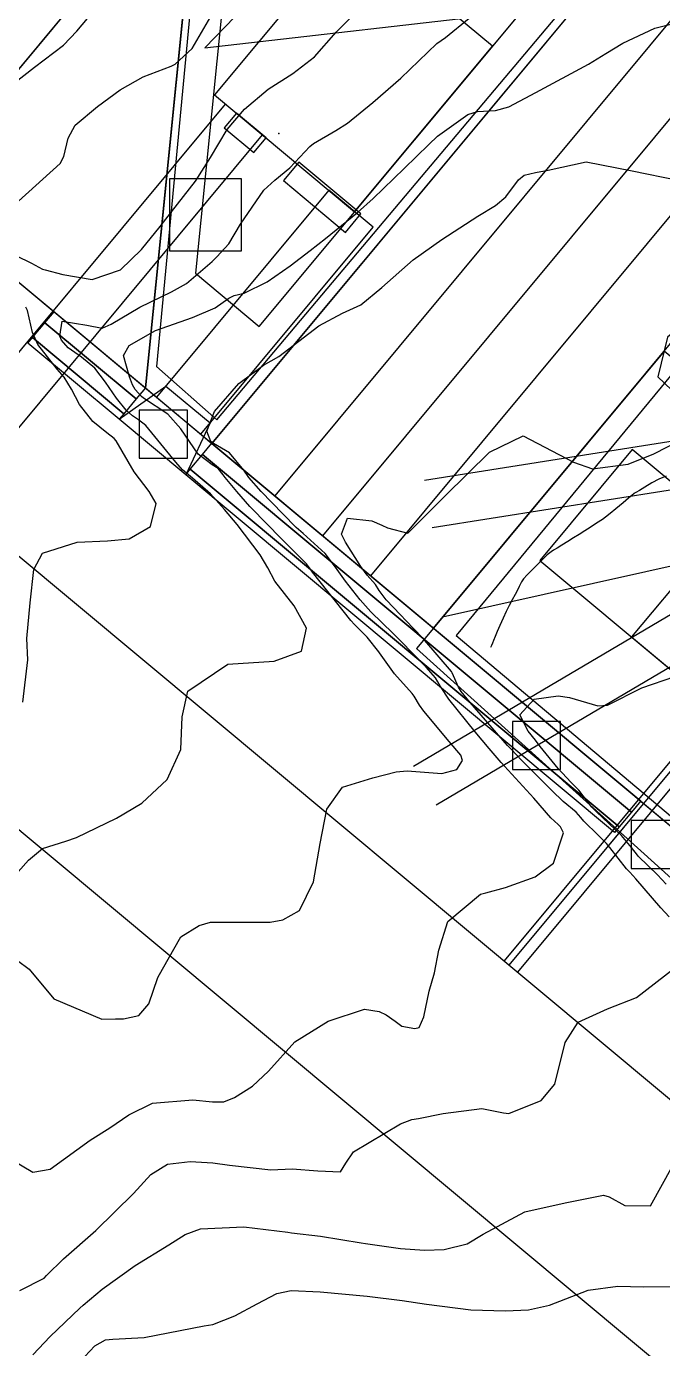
# Model space of a CAD drawing. Header units: feet. Extents: x 1318179 to 1318934, y 422471 to 423299.
# Drawn here: x 1318347 to 1318479.4, y 422813.9 to 423088.7 of the extents above; entities that cross this region are included whole.
import ezdxf

# ---------------------------------------------------------------- set-up
doc = ezdxf.new("R2010")
doc.units = ezdxf.units.FT
for name, color, linetype in [('A-BLDG-OTLN', 3, 'CONTINUOUS'), ('C-DRNG-AREA', 150, 'CONTINUOUS'), ('C-LOD', 30, 'CONTINUOUS'), ('C-MISC', 7, 'CONTINUOUS'), ('C-PROP', 6, 'CONTINUOUS'), ('C-PVMT', 8, 'CONTINUOUS'), ('C-SWM', 92, 'CONTINUOUS'), ('C-TOPO-MAJR', 32, 'CONTINUOUS'), ('C-TOPO-SPOT', 7, 'CONTINUOUS'), ('C-UTIL', 4, 'CONTINUOUS'), ('L-PLNT-TREE', 90, 'CONTINUOUS'), ('V-PROP-LINE', 7, 'CONTINUOUS')]:
    doc.layers.add(name, color=color, linetype=linetype)

msp = doc.modelspace()

# ---------------------------------------------------------------- linework, layer by layer
at = {"layer": 'A-BLDG-OTLN'}
for points in [[(1318386.13, 423074.53), (1318415.28, 423050.23), (1318443.96, 423084.63), (1318414.8, 423108.93), (1318386.13, 423074.53)], [(1318472.95, 422961.81), (1318536.3, 422909.02), (1318549.5, 422924.86), (1318486.15, 422977.65), (1318472.95, 422961.81)]]:
    msp.add_lwpolyline(points, close=True, dxfattribs=at)
at = {"layer": 'C-DRNG-AREA'}
for points in [[(1318371.77, 423013.6), (1318385.61, 423002.06), (1318479.06, 423114.19), (1318389.37, 423188.93), (1318371.77, 423013.6)], [(1318431.7, 422963.65), (1318604.41, 422819.71), (1318594.46, 422925.63), (1318479.72, 423021.26), (1318431.7, 422963.65)]]:
    msp.add_lwpolyline(points, close=True, dxfattribs=at)
at = {"layer": 'C-LOD'}
for points in [[(1318450.78, 423091.94), (1318417.31, 423118.61), (1318384.11, 423084.32), (1318450.78, 423091.94)], [(1318478.42, 423015.91), (1318517.4, 422978.79), (1318531.23, 422967.27), (1318586.65, 422989.59), (1318587, 422991.04), (1318587.95, 422994.93), (1318588.66, 422997.84), (1318518.55, 423055.36), (1318480.43, 423024.17), (1318478.42, 423015.91)], [(1318428.18, 422959.42), (1318485.48, 422907.76), (1318499.31, 422896.24), (1318600.89, 422815.49), (1318601.85, 422816.64), (1318606.33, 422822.02), (1318549.5, 422924.86), (1318486.15, 422977.65), (1318433.62, 422965.95), (1318431.7, 422963.65), (1318428.18, 422959.42)]]:
    msp.add_lwpolyline(points, close=True, dxfattribs=at)
at = {"layer": 'C-MISC'}
for points in [[(1318221.83, 423081.62), (1318914.27, 422504.54)], [(1318193.83, 423048.02), (1318886.27, 422470.94)]]:
    msp.add_lwpolyline(points, dxfattribs=at)
for points in [[(1318350.84, 423027.13), (1318369.85, 423011.29), (1318367.29, 423008.22), (1318348.28, 423024.06), (1318350.84, 423027.13)], [(1318383.67, 422999.77), (1318472.91, 422925.4), (1318470.34, 422922.33), (1318381.11, 422996.7), (1318383.67, 422999.77)]]:
    msp.add_lwpolyline(points, close=True, dxfattribs=at)
at = {"layer": 'C-PROP'}
for points in [[(1318390.98, 423204.99), (1318205.86, 423151.87), (1318371.77, 423013.6), (1318390.98, 423204.99)], [(1318374.09, 423018.03), (1318386.66, 423006.95), (1318474.77, 423111.61), (1318389.78, 423183.95), (1318374.09, 423018.03)], [(1318382.2, 423037.45), (1318395.47, 423026.39), (1318460.11, 423103.94), (1318394.38, 423158.72), (1318382.2, 423037.45)], [(1318450.78, 423091.94), (1318417.31, 423118.61), (1318384.11, 423084.32), (1318450.78, 423091.94)], [(1318436.46, 422962.1), (1318601.27, 422823.6), (1318589.52, 422926.39), (1318481.36, 423016.54), (1318436.46, 422962.1)], [(1318453.86, 422977.73), (1318592.37, 422862.28), (1318588.39, 422904.65), (1318473.06, 423000.77), (1318453.86, 422977.73)]]:
    msp.add_lwpolyline(points, close=True, dxfattribs=at)
for points in [[(1318408.66, 422982.85), (1318512.34, 423107.26), (1318519.07, 423114.57), (1318526.5, 423121.17), (1318534.55, 423127.01), (1318543.13, 423132.01), (1318552.17, 423136.14), (1318561.58, 423139.36), (1318585.32, 423146.17), (1318597.57, 423148.87), (1318610.05, 423150.01), (1318622.59, 423149.58), (1318634.96, 423147.59), (1318647, 423144.06), (1318658.49, 423139.05), (1318669.27, 423132.65), (1318679.17, 423124.94), (1318688.02, 423116.06), (1318695.69, 423106.14), (1318702.06, 423095.34), (1318707.03, 423083.83), (1318710.51, 423071.79), (1318712.47, 423059.4), (1318734.38, 422826.1)], [(1318489.77, 423127.04), (1318385.61, 423002.06), (1318385.61, 423002.06), (1318431.7, 422963.65), (1318534.91, 423087.48), (1318540.12, 423093.14)]]:
    msp.add_lwpolyline(points, dxfattribs=at)
at = {"layer": 'C-PVMT'}
msp.add_lwpolyline([(1318502.56, 423115.83), (1318398.67, 422991.18), (1318398.67, 422991.18), (1318418.64, 422974.53), (1318522.12, 423098.69)], dxfattribs=at)
for points in [[(1318388.16, 423067.63), (1318394.3, 423062.51), (1318396.86, 423065.58), (1318390.72, 423070.7), (1318388.16, 423067.63)], [(1318403.71, 423060.52), (1318400.51, 423056.68), (1318413.42, 423045.92), (1318416.62, 423049.76), (1318403.71, 423060.52)], [(1318374.07, 423011.68), (1318383.29, 423003.99), (1318419.14, 423047.01), (1318409.92, 423054.7), (1318374.07, 423011.68)], [(1318352.76, 423029.44), (1318371.77, 423013.6), (1318369.85, 423011.29), (1318350.84, 423027.13), (1318352.76, 423029.44)], [(1318348.28, 423024.06), (1318367.29, 423008.22), (1318366.32, 423007.07), (1318347.32, 423022.91), (1318348.28, 423024.06)], [(1318380.15, 422995.54), (1318366.32, 423007.07), (1318375.99, 423013.98), (1318385.21, 423006.3), (1318380.15, 422995.54)], [(1318385.59, 423002.07), (1318474.83, 422927.71), (1318472.91, 422925.4), (1318383.67, 422999.77), (1318385.59, 423002.07)], [(1318381.11, 422996.7), (1318470.34, 422922.33), (1318469.38, 422921.18), (1318380.15, 422995.54), (1318381.11, 422996.7)]]:
    msp.add_lwpolyline(points, close=True, dxfattribs=at)
at = {"layer": 'C-SWM'}
for points in [[(1318390.98, 423204.99), (1318205.86, 423151.87), (1318371.77, 423013.6), (1318390.98, 423204.99)], [(1318376.77, 423042.06), (1318391.77, 423042.06), (1318391.77, 423057.06), (1318376.77, 423057.06), (1318376.77, 423042.06)]]:
    msp.add_lwpolyline(points, close=True, dxfattribs=at)
at = {"layer": 'C-TOPO-MAJR'}
for points in [[(1318342.03, 423075.11), (1318348.65, 423080.29), (1318354.69, 423084.82), (1318357.52, 423087.73), (1318361.2, 423092.13)], [(1318343.66, 422911.15), (1318347.43, 422915.39), (1318350.33, 422917.84), (1318355.19, 422919.35), (1318357.43, 422920.13), (1318365.78, 422924.16), (1318370.99, 422927.26), (1318376.27, 422932.2), (1318379.11, 422938.38), (1318379.38, 422945.22), (1318380.62, 422950.54), (1318388.94, 422956.15), (1318398.57, 422956.74), (1318404.27, 422958.88), (1318405.26, 422963.65), (1318402.71, 422968.26), (1318398.72, 422973.44), (1318397.25, 422976.18), (1318395.61, 422978.9), (1318390.85, 422985.2), (1318388.25, 422988.3), (1318385.3, 422991.56), (1318381.57, 422994.83), (1318379.45, 422996.57), (1318378.06, 422998.13), (1318371.87, 423005.75), (1318370.3, 423006.96), (1318369.05, 423007.77), (1318367.77, 423008.95), (1318365.72, 423011.47), (1318363.47, 423014.79), (1318361.26, 423017.69), (1318358.48, 423019.98), (1318355.68, 423021.95), (1318354.27, 423023.52), (1318353.92, 423024.34), (1318354.47, 423027.48), (1318359.55, 423026.64), (1318362.75, 423026.03), (1318364.62, 423026.83), (1318370.57, 423030.37), (1318377.17, 423033.55), (1318380.31, 423035.27), (1318385.64, 423039.89), (1318386.66, 423040.84), (1318389.13, 423043.57), (1318391.55, 423047.66), (1318396.43, 423054.72), (1318398.7, 423056.78), (1318401.8, 423059.36), (1318405.98, 423063.75), (1318406.73, 423064.38), (1318411.41, 423067.14), (1318413.79, 423068.6), (1318419.1, 423072.95), (1318424.93, 423077.97), (1318430.53, 423083.37), (1318432.4, 423085.19), (1318434.18, 423086.43), (1318439.17, 423090.49)], [(1318344.78, 423041.15), (1318348.04, 423039.52), (1318350.35, 423038.31), (1318350.88, 423038.12), (1318354.59, 423037.18), (1318360.69, 423036.11), (1318366.58, 423038.16), (1318370.93, 423042.38), (1318374.82, 423047.13), (1318377.21, 423050.17), (1318382.19, 423056.54), (1318385.34, 423061.5), (1318388.75, 423067.3), (1318392.4, 423071.52), (1318397.32, 423075.68), (1318402.44, 423078.98), (1318406.96, 423082.44), (1318411.46, 423087.56), (1318415.26, 423091.37)], [(1318345.35, 423052.38), (1318354.02, 423060.24), (1318354.81, 423061.68), (1318355.66, 423065.53), (1318357.16, 423068.24), (1318361.78, 423072.13), (1318366.48, 423075.54), (1318371.27, 423078.28), (1318377.09, 423080.49), (1318377.95, 423080.9), (1318381.52, 423084.19), (1318385.88, 423091.67)], [(1318375.3, 422892.75), (1318379.14, 422899.48), (1318382.92, 422901.85), (1318385.34, 422902.49), (1318391.15, 422902.54), (1318397.75, 422902.5), (1318400.36, 422902.99), (1318403.83, 422904.9), (1318406.72, 422910.92), (1318408.14, 422918.89), (1318409.5, 422926), (1318412.76, 422930.6), (1318419.07, 422932.5), (1318423.93, 422933.76), (1318426.27, 422933.96), (1318433.43, 422933.43), (1318436.57, 422934.23), (1318437.78, 422936.15), (1318437.4, 422937.2), (1318435, 422940.05), (1318429.7, 422946.38), (1318428.83, 422947.64), (1318427.69, 422949.52), (1318427.28, 422950.05), (1318423.63, 422954.13), (1318420.46, 422958.51), (1318420.32, 422958.72), (1318417.9, 422961.75), (1318415.27, 422964.41), (1318414.53, 422965.23), (1318406.55, 422975.28), (1318405.94, 422976.15), (1318405.29, 422976.99), (1318403.96, 422978.33), (1318399.71, 422982.57), (1318397.22, 422985.09), (1318393.51, 422988.94), (1318390.82, 422992.04), (1318388.37, 422994.95), (1318387.97, 422995.5), (1318386.89, 422996.82), (1318385.67, 422997.6), (1318382.76, 422999.83), (1318379.1, 423005.1), (1318376.46, 423008.14), (1318371.38, 423011.49), (1318370.98, 423011.79), (1318369.61, 423013.26), (1318369.09, 423014.21), (1318368.45, 423015.92), (1318367.17, 423020.31), (1318368.35, 423022.43), (1318373.86, 423025.5), (1318381.57, 423028.23), (1318386.3, 423030.23), (1318389.14, 423032.24), (1318390.24, 423032.79), (1318392.33, 423033.29), (1318397.11, 423035.67), (1318401.91, 423038.95), (1318406.05, 423042.18), (1318409.21, 423044.67), (1318415.92, 423050.06), (1318419.17, 423053), (1318425.63, 423059.23), (1318430.73, 423064.23), (1318432.57, 423065.92), (1318438.88, 423070.44), (1318440.84, 423071.04), (1318444.61, 423071.29), (1318447.39, 423072.04), (1318453, 423074.99), (1318463.94, 423080.89), (1318467.58, 423083.1), (1318471.1, 423085.25), (1318477.81, 423088.36), (1318484.24, 423089.96)], [(1318344.27, 422852.99), (1318348.33, 422850.52), (1318351.92, 422851.17), (1318360.28, 422857.17), (1318364.38, 422859.78), (1318368.31, 422862.45), (1318373.23, 422864.91), (1318381.66, 422865.58), (1318385.7, 422865.14), (1318388.05, 422865.16), (1318390.28, 422866.03), (1318394.04, 422868.4), (1318397.39, 422871.55), (1318402.85, 422877.64), (1318409.78, 422881.96), (1318417.33, 422884.45), (1318420.43, 422883.96), (1318421.88, 422883.26), (1318423.72, 422881.93), (1318425.16, 422880.9), (1318427.84, 422880.41), (1318428.71, 422880.63), (1318429.73, 422882.81), (1318430.82, 422888.13), (1318431.95, 422891.98), (1318432.86, 422896.71), (1318434.67, 422902.67), (1318441.5, 422908.3), (1318442.62, 422908.62), (1318446.67, 422909.75), (1318452.88, 422911.9), (1318456.69, 422914.77), (1318458.8, 422921.11), (1318458.15, 422922.34), (1318457.63, 422922.82), (1318456.13, 422924.17), (1318452.57, 422928.27), (1318451.08, 422929.96), (1318446.46, 422934.91), (1318445.77, 422935.7), (1318443.33, 422938.6), (1318440.4, 422942.08), (1318434.91, 422948.89), (1318433.14, 422951.52), (1318432.64, 422952.49), (1318432.14, 422953.3), (1318430.19, 422955.55), (1318424.83, 422960.99), (1318424.62, 422961.21), (1318423.31, 422962.53), (1318418.65, 422967.02), (1318416.42, 422969.51), (1318413.37, 422973.38), (1318411.33, 422976.31), (1318409.15, 422979.14), (1318404.59, 422983.29), (1318403.16, 422984.6), (1318400.37, 422987.44), (1318395.84, 422992.07), (1318393.31, 422994.94), (1318392.26, 422996.46), (1318389.29, 423000.07), (1318385.92, 423002.02), (1318385.4, 423002.43), (1318384.55, 423004.59), (1318386.13, 423008.69), (1318391.21, 423014.49), (1318396.33, 423018.29), (1318399.52, 423020.13), (1318407.88, 423026.49), (1318412.76, 423029.13), (1318416.59, 423030.86), (1318420.94, 423034.44), (1318427.51, 423040.24), (1318433.42, 423044.42), (1318440.92, 423049.27), (1318444.59, 423051.48), (1318446.8, 423053.33), (1318449.38, 423056.83), (1318450.55, 423057.83), (1318452.92, 423058.37), (1318455.59, 423058.86), (1318463.51, 423060.58), (1318473.09, 423058.73), (1318482.58, 423056.78)], [(1318346.23, 422948.22), (1318347.31, 422957.02), (1318347.11, 422961.48), (1318347.81, 422968.93), (1318348.52, 422975.86), (1318350.38, 422979.26), (1318357.53, 422981.53), (1318363.86, 422981.76), (1318368.4, 422982.22), (1318372.81, 422984.75), (1318374.01, 422989.57), (1318372.52, 422992.03), (1318369.45, 422996.11), (1318365.7, 423002.57), (1318365.28, 423003.06), (1318363.74, 423004.26), (1318360.85, 423006.57), (1318358.06, 423010.13), (1318356.39, 423013.36), (1318354.89, 423015.8), (1318353.42, 423017.46), (1318349.4, 423022.61), (1318348.26, 423025.09), (1318347.2, 423029.69), (1318346.88, 423030.36)], [(1318480.76, 422903.62), (1318479.01, 422905.48), (1318473.8, 422911.54), (1318472.54, 422912.88), (1318471.91, 422913.59), (1318468.43, 422918.05), (1318467.7, 422918.88), (1318465.95, 422920.59), (1318463.02, 422923.48), (1318462.41, 422924.25), (1318461.39, 422925.37), (1318458.69, 422927.62), (1318456.32, 422929.9), (1318451.61, 422934.6), (1318450.03, 422936.17), (1318447.92, 422938.38), (1318447.12, 422939.25), (1318439.32, 422948.19), (1318437.44, 422950.49), (1318436.89, 422951.39), (1318435.61, 422954.37), (1318435.44, 422954.65), (1318429.91, 422961.04), (1318428.09, 422962.98), (1318427.46, 422963.64), (1318423.39, 422967.92), (1318421.87, 422969.52), (1318420.39, 422971.49), (1318419.63, 422972.68), (1318417.93, 422974.63), (1318416.58, 422976.46), (1318413.42, 422981.51), (1318412.58, 422983.16), (1318413.82, 422986.52), (1318418.87, 422985.96), (1318420.97, 422985.05), (1318422.16, 422984.5), (1318426.38, 422983.38), (1318434.11, 422991.14), (1318443.4, 423000.22), (1318450.37, 423003.64), (1318460.87, 422998.12), (1318464.77, 422996.77), (1318472.22, 422997.71), (1318477.58, 422999.91), (1318485.83, 423004.09)], [(1318480.1, 422995.25), (1318478.62, 422994.64), (1318477.14, 422993.88), (1318475.67, 422992.98), (1318474.57, 422992.29), (1318473.82, 422991.83), (1318473.44, 422991.6), (1318473.42, 422991.58), (1318473.03, 422991.26), (1318472.28, 422990.63), (1318471.16, 422989.69), (1318469.67, 422988.44), (1318468.46, 422987.45), (1318467.54, 422986.72), (1318466.9, 422986.24), (1318466.54, 422986.02), (1318465.99, 422985.67), (1318465.25, 422985.2), (1318464.31, 422984.6), (1318463.18, 422983.87), (1318462.02, 422983.13), (1318460.84, 422982.39), (1318459.64, 422981.65), (1318458.41, 422980.89), (1318457.43, 422980.28), (1318456.68, 422979.82), (1318456.18, 422979.5), (1318455.92, 422979.32), (1318455.39, 422978.86), (1318454.61, 422978.12), (1318453.55, 422977.1), (1318452.24, 422975.79), (1318451.21, 422974.72), (1318450.47, 422973.87), (1318450.01, 422973.24), (1318449.83, 422972.85), (1318449.55, 422972.28), (1318449.17, 422971.54), (1318448.68, 422970.62), (1318448.09, 422969.54), (1318447.48, 422968.35), (1318446.85, 422967.07), (1318446.2, 422965.68), (1318445.54, 422964.2), (1318444.98, 422962.94), (1318444.54, 422961.91), (1318444.2, 422961.09), (1318443.96, 422960.5), (1318443.79, 422960.06), (1318443.67, 422959.76), (1318443.61, 422959.61)], [(1318480.12, 422910.44), (1318478.34, 422912.35), (1318474.37, 422916.19), (1318474.14, 422916.44), (1318472.94, 422918.02), (1318470.84, 422920.51), (1318465.62, 422925.44), (1318464.84, 422926.19), (1318464.68, 422926.39), (1318461.97, 422929.94), (1318461.09, 422930.86), (1318460.28, 422931.62), (1318457.63, 422934.43), (1318453.92, 422939.03), (1318452.92, 422940.35), (1318451.41, 422942.25), (1318449.65, 422945.62), (1318452.68, 422948.85), (1318457.69, 422949.56), (1318460.01, 422949.22), (1318465.9, 422947.46), (1318467.9, 422947.64), (1318475.04, 422951.25), (1318481.97, 422953.57)], [(1318345.15, 422894.57), (1318347.54, 422892.75), (1318352.68, 422886.6), (1318362.69, 422882.32), (1318365.56, 422882.38)], [(1318345.63, 422825.91), (1318350.66, 422828.52), (1318351.2, 422829.06), (1318354.74, 422832.49), (1318361.46, 422838.37), (1318369.26, 422846.07), (1318372.9, 422850.07), (1318376.34, 422852.22), (1318381.07, 422852.73), (1318385.79, 422852.48), (1318389.23, 422852.01), (1318397.86, 422851.03), (1318402.31, 422851.25), (1318407.64, 422850.84), (1318412.37, 422850.62), (1318413.5, 422852.4), (1318415.09, 422854.77), (1318424.86, 422860.56), (1318427.22, 422861.45), (1318428.61, 422861.7), (1318433.72, 422862.73), (1318441.8, 422863.8), (1318446.31, 422862.85), (1318447.38, 422862.76), (1318454.11, 422865.45), (1318456.94, 422868.82), (1318459.15, 422877.52), (1318461.82, 422881.75), (1318467.95, 422884.49), (1318473.94, 422886.85), (1318481.97, 422892.98)], [(1318365.56, 422882.38), (1318367.18, 422882.42), (1318370.38, 422883.12), (1318372.46, 422885.51), (1318374.32, 422891.03), (1318375.3, 422892.75)], [(1318348.35, 422812.56), (1318351.94, 422816.33), (1318358.13, 422822.27), (1318358.82, 422822.9), (1318362.75, 422826.22), (1318369.66, 422831.14), (1318376.64, 422835.41), (1318380.03, 422837.56), (1318383.21, 422838.75), (1318392.25, 422839.16), (1318401.38, 422838.05), (1318402.17, 422837.94), (1318408.21, 422837.24), (1318416.69, 422835.84), (1318417.56, 422835.69), (1318424.83, 422834.68), (1318429.81, 422834.3), (1318433.96, 422834.45), (1318438.73, 422835.6), (1318442.08, 422837.64), (1318450.74, 422842.31), (1318459.13, 422844.15), (1318467.11, 422845.74), (1318468.25, 422845.4), (1318471.5, 422843.62), (1318476.86, 422843.55), (1318481.52, 422851.9)], [(1318384.02, 422818.55), (1318385.8, 422818.89), (1318390.35, 422820.66), (1318395.04, 422823.17), (1318399.11, 422825.27), (1318402.1, 422825.94), (1318408.12, 422825.66), (1318417.94, 422824.73), (1318425.21, 422823.87), (1318430.27, 422823.11), (1318439.47, 422821.91), (1318446.7, 422821.72), (1318451.52, 422821.88), (1318455.84, 422822.9), (1318463.89, 422825.97), (1318470.09, 422826.85), (1318475.37, 422826.68), (1318486.41, 422826.73)], [(1318364.95, 422815.78), (1318371.53, 422816.19), (1318384.02, 422818.55)], [(1318359.14, 422812.22), (1318361.23, 422814.39), (1318363.43, 422815.69), (1318364.95, 422815.78)]]:
    msp.add_lwpolyline(points, dxfattribs=at)
at = {"layer": 'C-TOPO-SPOT'}
for p in [(1318443.96, 423084.63), (1318386.13, 423074.53), (1318399.51, 423066.47), (1318414.53, 423050.85), (1318415.28, 423050.23), (1318378.68, 423007.84), (1318472.95, 422961.81)]:
    msp.add_point(p, dxfattribs=at)
at = {"layer": 'C-UTIL'}
for points in [[(1318287.68, 423010.65), (1318456.8, 423213.57)], [(1318287.68, 423010.65), (1318450.4, 423205.89)], [(1318427.52, 422934.94), (1318760.55, 423131.33)], [(1318432.25, 422926.93), (1318762.11, 423121.45)], [(1318446.47, 422894.44), (1318601, 423079.86)], [(1318449.29, 422892.1), (1318601.49, 423074.72)], [(1318324.61, 422996.04), (1318388.43, 423072.61)], [(1318332.3, 422989.64), (1318396.11, 423066.21)], [(1318429.85, 422994.4), (1318774.31, 423048.85)], [(1318431.41, 422984.54), (1318775.24, 423038.89)], [(1318447.49, 422893.58), (1318549.4, 423015.86)], [(1318447.49, 422893.58), (1318542.92, 423008.09)]]:
    msp.add_lwpolyline(points, dxfattribs=at)
at = {"layer": 'L-PLNT-TREE'}
for points in [[(1318370.49, 422998.99), (1318380.49, 422998.99), (1318380.49, 423008.99), (1318370.49, 423008.99), (1318370.49, 422998.99)], [(1318448.17, 422934.24), (1318458.17, 422934.24), (1318458.17, 422944.24), (1318448.17, 422944.24), (1318448.17, 422934.24)], [(1318472.85, 422913.68), (1318482.85, 422913.68), (1318482.85, 422923.68), (1318472.85, 422923.68), (1318472.85, 422913.68)]]:
    msp.add_lwpolyline(points, close=True, dxfattribs=at)
at = {"layer": 'V-PROP-LINE'}
for points in [[(1318205.86, 423151.87), (1318906.18, 422568.21), (1318846.87, 423199.56), (1318846.82, 423200.09), (1318730.64, 423223.81), (1318629.46, 423273.42), (1318205.86, 423151.87)], [(1318371.77, 423013.6), (1318385.61, 423002.06), (1318479.06, 423114.19), (1318389.37, 423188.93), (1318371.77, 423013.6)], [(1318431.7, 422963.65), (1318604.41, 422819.71), (1318594.46, 422925.63), (1318479.72, 423021.26), (1318431.7, 422963.65)]]:
    msp.add_lwpolyline(points, close=True, dxfattribs=at)

doc.saveas('drawing.dxf')
